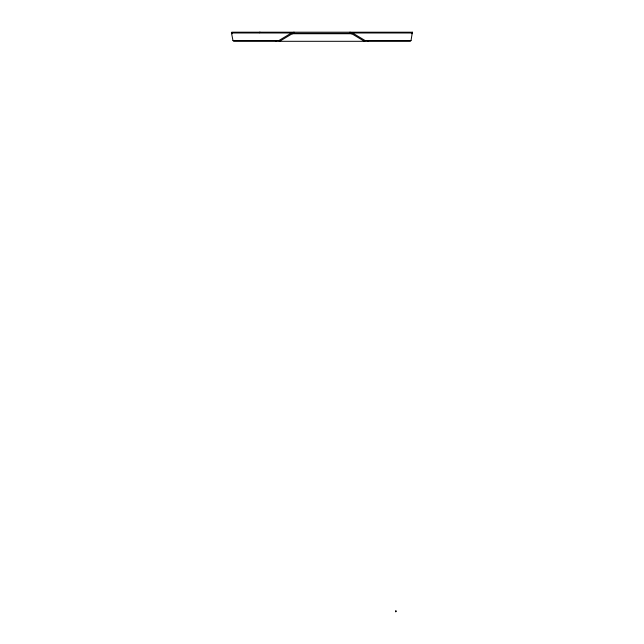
<?xml version="1.0" encoding="UTF-8"?>
<svg xmlns="http://www.w3.org/2000/svg" width="644" height="644" viewBox="0 0 644 644"><rect width="100%" height="100%" fill="white"/><g stroke="black" fill="none" stroke-linecap="round" stroke-linejoin="round"><path stroke-width="0.97" d="M367.877 41.305L367.877 40.564M395.867 611.76C396.269 610.85 395.955 610.705 395.633 611.108L395.714 611.76M411.017 40.564L412.377 32.216L231.679 32.2L231.429 32.651L232.983 40.564L233.748 41.305L410.252 41.305L411.017 40.564L365.14 40.564L352.252 32.812L349.877 32.2L349.877 33.359L351.777 33.73L364.375 41.305L365.14 40.564M395.794 610.914L396.076 611.067M351.777 33.73L352.542 32.981L412.571 32.981L411.806 33.73L412.321 33.069M278.86 40.564L291.748 32.812L294.123 32.2L294.123 33.359L292.223 33.73L279.625 41.305L278.86 40.564L232.983 40.564M382.93 32.514L384.444 32.482M292.231 33.359L351.769 33.359M291.99 33.73L352.01 33.73M231.679 33.359L232.194 33.73L231.429 32.981L291.458 32.981L292.223 33.73M412.321 32.2L412.321 32.78M261.07 32.514L259.556 32.2L259.556 32.78M276.123 40.564L276.123 41.305"/></g></svg>
